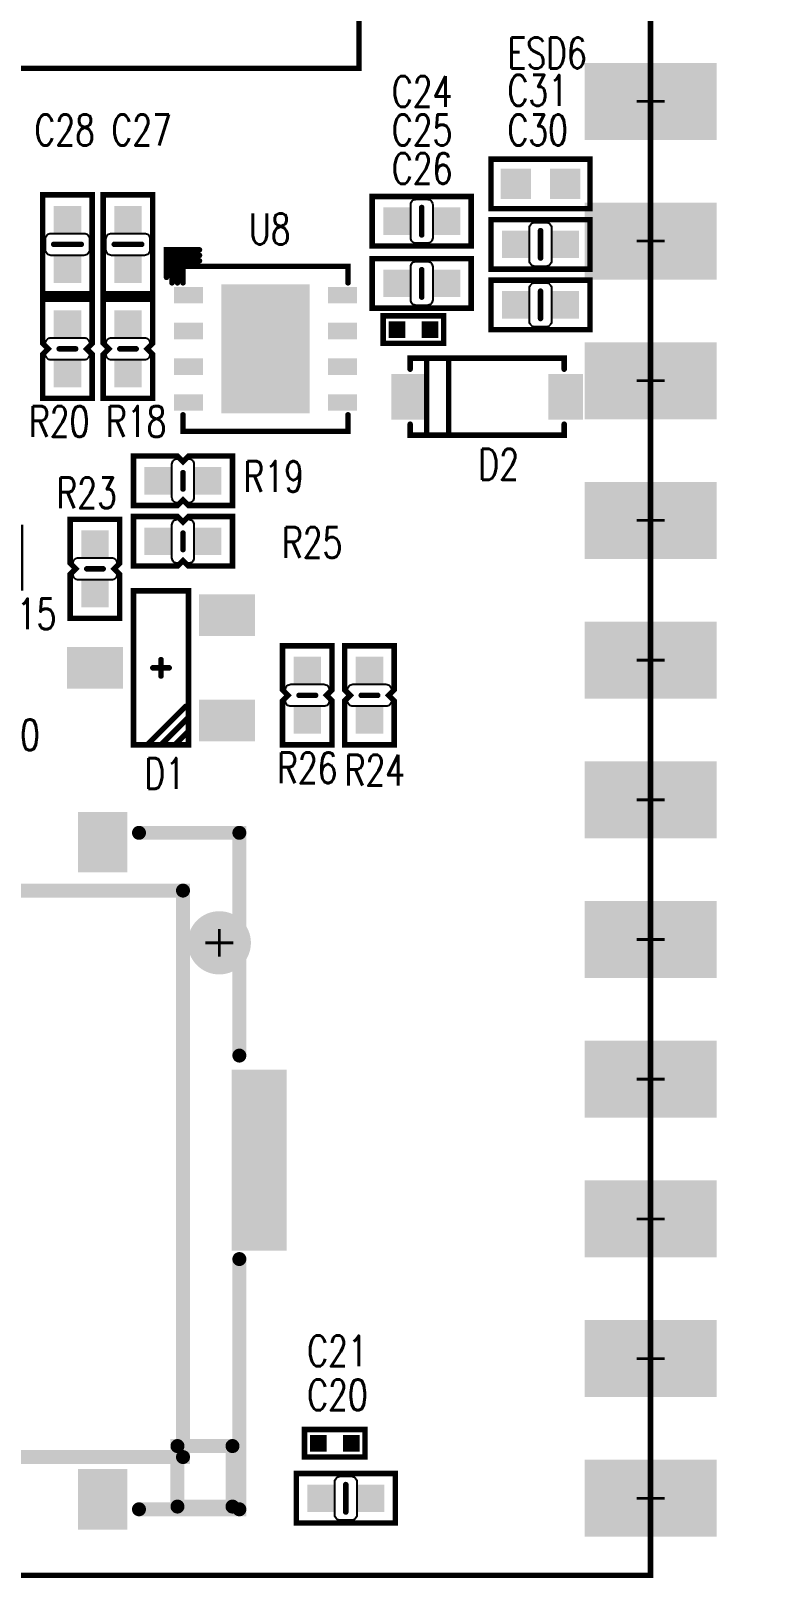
# Model space of a CAD drawing. Extents: x -1.9 to 26.9, y -0.1 to 56.1.
# Drawn here: x 13.74 to 26.9, y -0.05 to 28.08 of the extents above; entities that cross this region are included whole.
import ezdxf
from ezdxf.enums import TextEntityAlignment as Align

# ---------------------------------------------------------------- set-up
doc = ezdxf.new("R2010")
doc.units = 0
doc.linetypes.add('KEEPOUT_00001000$0', pattern=[2, 1, 1])
for name, color, linetype in [('BOARD_OUTLINE_00', 254, 'CONTINUOUS'), ('DRIL_NPLTE_THRU_01', 176, 'CONTINUOUS'), ('DRIL_NPLTE_THRU_02', 136, 'CONTINUOUS'), ('DRIL_NPLTE_THRU_03', 56, 'CONTINUOUS'), ('DRIL_NPLTE_THRU_04', 16, 'CONTINUOUS'), ('DRIL_PLTE_THRU_01', 176, 'CONTINUOUS'), ('DRIL_PLTE_THRU_02', 136, 'CONTINUOUS'), ('DRIL_PLTE_THRU_03', 56, 'CONTINUOUS'), ('DRIL_PLTE_THRU_04', 16, 'CONTINUOUS'), ('DRIL_SYMBOL', 254, 'CONTINUOUS'), ('KEEPOUT_01', 130, 'CONTINUOUS'), ('PADS_BOT', 1, 'CONTINUOUS'), ('PADS_INNER', 5, 'CONTINUOUS'), ('PADS_TOP', 5, 'CONTINUOUS'), ('PART_NAME_01', 254, 'CONTINUOUS'), ('PART_TOP_2DLINE_00', 254, 'CONTINUOUS'), ('PART_TOP_2DLINE_01', 254, 'CONTINUOUS'), ('PART_TOP_2DLINE_26', 254, 'CONTINUOUS'), ('PART_TOP_COPPER_26', 254, 'CONTINUOUS')]:
    doc.layers.add(name, color=color, linetype=linetype)
doc.styles.add('W0$0381', font='simplex', dxfattribs={"width": 0.75})
doc.styles.add('W0$1', font='simplex', dxfattribs={"width": 0.75})

# ---------------------------------------------------------------- blocks, each defined once
blk = doc.blocks.new('SMOOTH_0$1')
at = {"const_width": 0.05}
blk.add_lwpolyline([(-0.025, 0, 1), (0.025, 0, 1)], format="xyb", close=True, dxfattribs=at)
blk = doc.blocks.new('BOARD_1')
at = {"layer": 'BOARD_OUTLINE_00', "const_width": 0.1}
blk.add_lwpolyline([(0.35, 25.7), (25.35, 25.7), (25.35, -30.3), (0.35, -30.3)], close=True, dxfattribs=at)
at = {"layer": 'BOARD_OUTLINE_00'}
blk.add_blockref('SMOOTH_0$1', (25.35, -30.3), dxfattribs=at)
blk = doc.blocks.new('PART_BODY_TOP_3')
at = {"layer": 'PART_TOP_2DLINE_01', "const_width": 0.1}
blk.add_lwpolyline([(-0.55, 0.25), (0.55, 0.25), (0.55, -0.25), (-0.55, -0.25)], close=True, dxfattribs=at)
at = {"layer": 'PART_TOP_2DLINE_01'}
for p in [(-0.55, 0.25), (0.55, 0.25), (-0.55, -0.25), (0.55, -0.25)]:
    blk.add_blockref('SMOOTH_0$1', p, dxfattribs=at)
blk = doc.blocks.new('DRIL_HOLE_0')
blk.add_lwpolyline([(0, 0, 1), (0, 0, 1)], format="xyb", close=True)
blk = doc.blocks.new('PAD_0')
blk.add_lwpolyline([(0, 0, 1), (0, 0, 1)], format="xyb", close=True)
blk = doc.blocks.new('PAD_2')
at = {"const_width": 0.3}
blk.add_lwpolyline([(-0.15, 0), (0.15, 0)], dxfattribs=at)
blk = doc.blocks.new('STK_TOP_4')
at = {"layer": 'DRIL_PLTE_THRU_01'}
blk.add_blockref('DRIL_HOLE_0', (0, 0), dxfattribs=at)
at = {"layer": 'DRIL_PLTE_THRU_02'}
blk.add_blockref('DRIL_HOLE_0', (0, 0), dxfattribs=at)
at = {"layer": 'DRIL_PLTE_THRU_03'}
blk.add_blockref('DRIL_HOLE_0', (0, 0), dxfattribs=at)
at = {"layer": 'DRIL_PLTE_THRU_04'}
blk.add_blockref('DRIL_HOLE_0', (0, 0), dxfattribs=at)
at = {"layer": 'PADS_BOT'}
blk.add_blockref('PAD_0', (0, 0), dxfattribs=at)
at = {"layer": 'PADS_INNER'}
blk.add_blockref('PAD_0', (0, 0), dxfattribs=at)
at = {"layer": 'PADS_TOP'}
blk.add_blockref('PAD_2', (0, 0), dxfattribs=at)
blk = doc.blocks.new('SYM_TOP_3')
for name, p in [('PART_BODY_TOP_3', (0, 0)), ('STK_TOP_4', (-0.3, 0)), ('STK_TOP_4', (0.3, 0))]:
    blk.add_blockref(name, p)
blk = doc.blocks.new('PART_TOP_6')
blk.add_blockref('SYM_TOP_3', (0, 0))
at = {"layer": 'PART_NAME_01', "style": 'W0$1', "width": 0.75}
blk.add_text('C15', height=0.56, rotation=90, dxfattribs=at).set_placement((1.3, -0.2))
blk = doc.blocks.new('PART_BODY_TOP_2')
at = {"layer": 'KEEPOUT_01', "linetype": 'KEEPOUT_00001000$0'}
blk.add_lwpolyline([(-0.2, 0.3, -0.414214), (-0.1, 0.4), (0.1, 0.4, -0.414214), (0.2, 0.3), (0.2, -0.3, -0.414214), (0.1, -0.4), (-0.1, -0.4, -0.414214), (-0.2, -0.3)], format="xyb", close=True, dxfattribs=at)
at = {"layer": 'PART_TOP_2DLINE_00', "const_width": 0.1}
blk.add_lwpolyline([(0.9, 0.45), (-0.9, 0.45), (-0.9, -0.45), (0.9, -0.45)], close=True, dxfattribs=at)
blk.add_lwpolyline([(0, -0.25), (0, 0.25)], dxfattribs=at)
at = {"layer": 'PART_TOP_2DLINE_00'}
for p in [(-0.9, 0.45), (0, 0.25), (0.9, 0.45), (0, -0.25), (-0.9, -0.45), (0.9, -0.45)]:
    blk.add_blockref('SMOOTH_0$1', p, dxfattribs=at)
blk = doc.blocks.new('PAD_1')
at = {"const_width": 0.5}
blk.add_lwpolyline([(-0.25, 0), (0.25, 0)], dxfattribs=at)
blk = doc.blocks.new('STK_TOP_5')
at = {"layer": 'DRIL_PLTE_THRU_01'}
blk.add_blockref('DRIL_HOLE_0', (0, 0), dxfattribs=at)
at = {"layer": 'DRIL_PLTE_THRU_02'}
blk.add_blockref('DRIL_HOLE_0', (0, 0), dxfattribs=at)
at = {"layer": 'DRIL_PLTE_THRU_03'}
blk.add_blockref('DRIL_HOLE_0', (0, 0), dxfattribs=at)
at = {"layer": 'DRIL_PLTE_THRU_04'}
blk.add_blockref('DRIL_HOLE_0', (0, 0), dxfattribs=at)
at = {"layer": 'PADS_BOT'}
blk.add_blockref('PAD_0', (0, 0), dxfattribs=at)
at = {"layer": 'PADS_INNER'}
blk.add_blockref('PAD_0', (0, 0), dxfattribs=at)
at = {"layer": 'PADS_TOP'}
blk.add_blockref('PAD_1', (0, 0), dxfattribs=at)
blk = doc.blocks.new('SYM_TOP_2')
for name, p in [('PART_BODY_TOP_2', (0, 0)), ('STK_TOP_5', (-0.45, 0)), ('STK_TOP_5', (0.45, 0))]:
    blk.add_blockref(name, p)
blk = doc.blocks.new('PART_TOP_12')
blk.add_blockref('SYM_TOP_2', (0, 0))
at = {"layer": 'PART_NAME_01', "style": 'W0$1', "width": 0.75}
blk.add_text('C20', height=0.56, dxfattribs=at).set_placement((-0.7, 1.6))
blk = doc.blocks.new('PART_TOP_13')
blk.add_blockref('SYM_TOP_3', (0, 0))
at = {"layer": 'PART_NAME_01', "style": 'W0$1', "width": 0.75}
blk.add_text('C21', height=0.56, dxfattribs=at).set_placement((-0.5, 1.4))
blk = doc.blocks.new('PART_TOP_16')
blk.add_blockref('SYM_TOP_2', (0, 0))
at = {"layer": 'PART_NAME_01', "style": 'W0$1', "width": 0.75}
blk.add_text('C24', height=0.56, dxfattribs=at).set_placement((-0.54, 2.08))
blk = doc.blocks.new('PART_TOP_17')
blk.add_blockref('SYM_TOP_2', (0, 0))
at = {"layer": 'PART_NAME_01', "style": 'W0$1', "width": 0.75}
blk.add_text('C25', height=0.56, dxfattribs=at).set_placement((-0.54, 2.51))
blk = doc.blocks.new('PART_TOP_18')
blk.add_blockref('SYM_TOP_3', (0, 0))
at = {"layer": 'PART_NAME_01', "style": 'W0$1', "width": 0.75}
blk.add_text('C26', height=0.56, dxfattribs=at).set_placement((-0.39, 2.65))
blk = doc.blocks.new('PART_TOP_19')
blk.add_blockref('SYM_TOP_2', (0, 0))
at = {"layer": 'PART_NAME_01', "style": 'W0$1', "width": 0.75}
blk.add_text('C27', height=0.56, rotation=270, dxfattribs=at).set_placement((1.8, 0.3))
blk = doc.blocks.new('PART_TOP_20')
blk.add_blockref('SYM_TOP_2', (0, 0))
at = {"layer": 'PART_NAME_01', "style": 'W0$1', "width": 0.75}
blk.add_text('C28', height=0.56, rotation=270, dxfattribs=at).set_placement((1.8, 0.6))
blk = doc.blocks.new('PART_TOP_23')
blk.add_blockref('SYM_TOP_2', (0, 0))
at = {"layer": 'PART_NAME_01', "style": 'W0$1', "width": 0.75}
blk.add_text('C30', height=0.56, rotation=180, dxfattribs=at).set_placement((0.6, -2.9))
blk = doc.blocks.new('PART_BODY_TOP_5')
at = {"layer": 'PART_TOP_2DLINE_00', "const_width": 0.1}
blk.add_lwpolyline([(-1.4, -0.5), (1.4, -0.5), (1.4, 0.5), (-1.4, 0.5)], close=True, dxfattribs=at)
for points in [[(-1.4, 0.25), (-0.7, -0.45)], [(-1.4, 0), (-0.925, -0.475)], [(-0.15, 0), (0.15, 0)], [(0, 0.15), (0, -0.15)], [(-1.4, -0.25), (-1.175, -0.475)]]:
    blk.add_lwpolyline(points, dxfattribs=at)
at = {"layer": 'PART_TOP_2DLINE_00'}
for p in [(-1.4, 0.5), (-1.4, 0.25), (1.4, 0.5), (-1.4, 0), (-0.15, 0), (0, 0.15), (0.15, 0), (-1.4, -0.25), (0, -0.15), (-1.4, -0.5), (-1.175, -0.475), (-0.925, -0.475), (-0.7, -0.45), (1.4, -0.5)]:
    blk.add_blockref('SMOOTH_0$1', p, dxfattribs=at)
blk = doc.blocks.new('PAD_4')
at = {"const_width": 0.762}
blk.add_lwpolyline([(-0.508, 0), (0.508, 0)], dxfattribs=at)
blk = doc.blocks.new('STK_TOP_37')
at = {"layer": 'DRIL_PLTE_THRU_01'}
blk.add_blockref('DRIL_HOLE_0', (0, 0), dxfattribs=at)
at = {"layer": 'DRIL_PLTE_THRU_02'}
blk.add_blockref('DRIL_HOLE_0', (0, 0), dxfattribs=at)
at = {"layer": 'DRIL_PLTE_THRU_03'}
blk.add_blockref('DRIL_HOLE_0', (0, 0), dxfattribs=at)
at = {"layer": 'DRIL_PLTE_THRU_04'}
blk.add_blockref('DRIL_HOLE_0', (0, 0), dxfattribs=at)
at = {"layer": 'PADS_BOT'}
blk.add_blockref('PAD_0', (0, 0), dxfattribs=at)
at = {"layer": 'PADS_INNER'}
blk.add_blockref('PAD_0', (0, 0), dxfattribs=at)
at = {"layer": 'PADS_TOP', "rotation": 90}
blk.add_blockref('PAD_4', (0, 0), dxfattribs=at)
blk = doc.blocks.new('SYM_TOP_5')
for name, p in [('STK_TOP_37', (0, 1.2)), ('PART_BODY_TOP_5', (0, 0)), ('STK_TOP_37', (-0.9575, -1.2)), ('STK_TOP_37', (0.9575, -1.2))]:
    blk.add_blockref(name, p)
blk = doc.blocks.new('PART_TOP_29')
blk.add_blockref('SYM_TOP_5', (0, 0))
at = {"layer": 'PART_NAME_01', "style": 'W0$1', "width": 0.75}
blk.add_text('D1', height=0.56, rotation=270, dxfattribs=at).set_placement((-2.2, 0.3))
blk = doc.blocks.new('PART_BODY_TOP_6')
at = {"layer": 'PART_TOP_2DLINE_01', "const_width": 0.1}
for points in [[(-1.4, 0.5), (-1.4, 0.7), (1.4, 0.7), (1.4, 0.5)], [(-1.4, -0.5), (-1.4, -0.7), (1.4, -0.7), (1.4, -0.5)]]:
    blk.add_lwpolyline(points, dxfattribs=at)
blk.add_lwpolyline([(-1.1, 0.7), (-0.7, 0.7), (-0.7, -0.7), (-1.1, -0.7)], close=True, dxfattribs=at)
at = {"layer": 'PART_TOP_2DLINE_01'}
for p in [(-1.4, 0.7), (-1.1, 0.7), (-0.7, 0.7), (1.4, 0.7), (-1.4, 0.5), (1.4, 0.5), (-1.4, -0.5), (1.4, -0.5), (-1.4, -0.7), (-1.1, -0.7), (-0.7, -0.7), (1.4, -0.7)]:
    blk.add_blockref('SMOOTH_0$1', p, dxfattribs=at)
blk = doc.blocks.new('PAD_5')
at = {"const_width": 0.63}
blk.add_lwpolyline([(-0.415, 0), (0.415, 0)], dxfattribs=at)
blk = doc.blocks.new('STK_TOP_23')
at = {"layer": 'DRIL_PLTE_THRU_01'}
blk.add_blockref('DRIL_HOLE_0', (0, 0), dxfattribs=at)
at = {"layer": 'DRIL_PLTE_THRU_02'}
blk.add_blockref('DRIL_HOLE_0', (0, 0), dxfattribs=at)
at = {"layer": 'DRIL_PLTE_THRU_03'}
blk.add_blockref('DRIL_HOLE_0', (0, 0), dxfattribs=at)
at = {"layer": 'DRIL_PLTE_THRU_04'}
blk.add_blockref('DRIL_HOLE_0', (0, 0), dxfattribs=at)
at = {"layer": 'PADS_BOT'}
blk.add_blockref('PAD_0', (0, 0), dxfattribs=at)
at = {"layer": 'PADS_INNER'}
blk.add_blockref('PAD_0', (0, 0), dxfattribs=at)
at = {"layer": 'PADS_TOP', "rotation": 90}
blk.add_blockref('PAD_5', (0, 0), dxfattribs=at)
blk = doc.blocks.new('SYM_TOP_6')
for name, p in [('STK_TOP_23', (-1.425, 0)), ('PART_BODY_TOP_6', (0, 0)), ('STK_TOP_23', (1.425, 0))]:
    blk.add_blockref(name, p)
blk = doc.blocks.new('PART_TOP_30')
blk.add_blockref('SYM_TOP_6', (0, 0))
at = {"layer": 'PART_NAME_01', "style": 'W0$1', "width": 0.75}
blk.add_text('D2', height=0.56, dxfattribs=at).set_placement((-0.16, -1.51))
blk = doc.blocks.new('DRIL_SYMBOL_1')
at = {"layer": 'DRIL_SYMBOL', "const_width": 0.0508}
for points in [[(-0.254, 0), (0.254, 0)], [(0, -0.254), (0, 0.254)]]:
    blk.add_lwpolyline(points, dxfattribs=at)
blk = doc.blocks.new('DRIL_HOLE_1')
at = {"const_width": 0.5}
blk.add_lwpolyline([(-0.25, 0, 1), (0.25, 0, 1)], format="xyb", close=True, dxfattribs=at)
blk.add_blockref('DRIL_SYMBOL_1', (0, 0))
blk = doc.blocks.new('PAD_6')
at = {"const_width": 1.4}
blk.add_lwpolyline([(-0.7, 0), (0.7, 0)], dxfattribs=at)
blk = doc.blocks.new('PAD_7')
at = {"const_width": 1.4}
blk.add_lwpolyline([(-1.2, 0), (1.2, 0)], dxfattribs=at)
blk = doc.blocks.new('STK_TOP_11')
at = {"layer": 'DRIL_PLTE_THRU_01'}
blk.add_blockref('DRIL_HOLE_1', (0, 0), dxfattribs=at)
at = {"layer": 'DRIL_PLTE_THRU_02'}
blk.add_blockref('DRIL_HOLE_1', (0, 0), dxfattribs=at)
at = {"layer": 'DRIL_PLTE_THRU_03'}
blk.add_blockref('DRIL_HOLE_1', (0, 0), dxfattribs=at)
at = {"layer": 'DRIL_PLTE_THRU_04'}
blk.add_blockref('DRIL_HOLE_1', (0, 0), dxfattribs=at)
at = {"layer": 'PADS_BOT', "rotation": 90}
blk.add_blockref('PAD_7', (0, 0), dxfattribs=at)
at = {"layer": 'PADS_INNER'}
blk.add_blockref('PAD_6', (0, 0), dxfattribs=at)
at = {"layer": 'PADS_TOP'}
blk.add_blockref('PAD_6', (0, 0), dxfattribs=at)
blk = doc.blocks.new('SYM_TOP_7')
for p in [(10.16, 0), (12.7, 0), (15.24, 0), (17.78, 0), (20.32, 0), (22.86, 0), (25.4, 0), (27.94, 0), (30.48, 0), (33.02, 0), (35.56, 0), (38.1, 0)]:
    blk.add_blockref('STK_TOP_11', p)
blk = doc.blocks.new('PART_TOP_32')
blk.add_blockref('SYM_TOP_7', (0, 0))
blk = doc.blocks.new('PART_BODY_TOP_9')
at = {"layer": 'KEEPOUT_01', "linetype": 'KEEPOUT_00001000$0'}
blk.add_lwpolyline([(-0.2, 0.3, -0.414214), (-0.1, 0.4), (0.1, 0.4, -0.414214), (0.2, 0.3), (0.2, -0.3, -0.414214), (0.1, -0.4), (-0.1, -0.4, -0.414214), (-0.2, -0.3)], format="xyb", close=True, dxfattribs=at)
at = {"layer": 'PART_TOP_2DLINE_00', "const_width": 0.1}
blk.add_lwpolyline([(-0.9, 0.45), (-0.9, -0.45), (-0.1, -0.45), (0, -0.35), (0.1, -0.45), (0.9, -0.45), (0.9, 0.45), (0.1, 0.45), (0, 0.35), (-0.1, 0.45)], close=True, dxfattribs=at)
blk.add_lwpolyline([(0, -0.15), (0, 0.15)], dxfattribs=at)
at = {"layer": 'PART_TOP_2DLINE_00'}
for p in [(-0.9, 0.45), (-0.1, 0.45), (0, 0.35), (0.1, 0.45), (0.9, 0.45), (0, 0.15), (0, -0.15), (-0.9, -0.45), (-0.1, -0.45), (0, -0.35), (0.1, -0.45), (0.9, -0.45)]:
    blk.add_blockref('SMOOTH_0$1', p, dxfattribs=at)
blk = doc.blocks.new('SYM_TOP_9')
for name, p in [('PART_BODY_TOP_9', (0, 0)), ('STK_TOP_5', (-0.45, 0)), ('STK_TOP_5', (0.45, 0))]:
    blk.add_blockref(name, p)
blk = doc.blocks.new('PART_TOP_43')
blk.add_blockref('SYM_TOP_9', (0, 0))
at = {"layer": 'PART_NAME_01', "style": 'W0$1', "width": 0.75}
blk.add_text('R18', height=0.56, rotation=270, dxfattribs=at).set_placement((-1.6, 0.4))
blk = doc.blocks.new('PART_TOP_44')
blk.add_blockref('SYM_TOP_9', (0, 0))
at = {"layer": 'PART_NAME_01', "style": 'W0$1', "width": 0.75}
blk.add_text('R19', height=0.56, rotation=180, dxfattribs=at).set_placement((-1.1, 0.2))
blk = doc.blocks.new('PART_TOP_46')
blk.add_blockref('SYM_TOP_9', (0, 0))
at = {"layer": 'PART_NAME_01', "style": 'W0$1', "width": 0.75}
blk.add_text('R20', height=0.56, rotation=270, dxfattribs=at).set_placement((-1.6, 0.7))
blk = doc.blocks.new('PART_TOP_49')
blk.add_blockref('SYM_TOP_9', (0, 0))
at = {"layer": 'PART_NAME_01', "style": 'W0$1', "width": 0.75}
blk.add_text('R23', height=0.56, rotation=270, dxfattribs=at).set_placement((1.1, 0.7))
blk = doc.blocks.new('PART_TOP_50')
blk.add_blockref('SYM_TOP_9', (0, 0))
at = {"layer": 'PART_NAME_01', "style": 'W0$1', "width": 0.75}
blk.add_text('R24', height=0.56, rotation=90, dxfattribs=at).set_placement((1.64, -0.45))
blk = doc.blocks.new('PART_TOP_51')
blk.add_blockref('SYM_TOP_9', (0, 0))
at = {"layer": 'PART_NAME_01', "style": 'W0$1', "width": 0.75}
blk.add_text('R25', height=0.56, dxfattribs=at).set_placement((1.8, -0.3))
blk = doc.blocks.new('PART_TOP_52')
blk.add_blockref('SYM_TOP_9', (0, 0))
at = {"layer": 'PART_NAME_01', "style": 'W0$1', "width": 0.75}
blk.add_text('R26', height=0.56, rotation=90, dxfattribs=at).set_placement((1.6, -0.55))
blk = doc.blocks.new('PART_BODY_TOP_13')
at = {"layer": 'PART_TOP_2DLINE_00', "const_width": 0.1}
for points in [[(-1.2, 1.5), (-1.5, 1.5), (-1.5, -1.5), (-1.2, -1.5)], [(1.2, -1.5), (1.5, -1.5), (1.5, 1.5), (1.2, 1.5)], [(-1.8, -1.2), (-1.8, -1.8), (-1.3, -1.8)], [(-1.7, -1.2), (-1.7, -1.7), (-1.2, -1.7)], [(-1.2, -1.6), (-1.6, -1.6), (-1.6, -1.2)]]:
    blk.add_lwpolyline(points, dxfattribs=at)
at = {"layer": 'PART_TOP_2DLINE_00'}
for p in [(-1.5, 1.5), (-1.2, 1.5), (1.2, 1.5), (1.5, 1.5), (-1.8, -1.2), (-1.7, -1.2), (-1.6, -1.2), (-1.7, -1.7), (-1.6, -1.6), (-1.5, -1.5), (-1.2, -1.5), (-1.2, -1.6), (-1.2, -1.7), (1.2, -1.5), (1.5, -1.5), (-1.8, -1.8), (-1.3, -1.8)]:
    blk.add_blockref('SMOOTH_0$1', p, dxfattribs=at)
blk = doc.blocks.new('PAD_12')
at = {"const_width": 0.3}
blk.add_lwpolyline([(-0.2625, 0), (0.2625, 0)], dxfattribs=at)
blk = doc.blocks.new('STK_TOP_44')
at = {"layer": 'DRIL_NPLTE_THRU_01'}
blk.add_blockref('DRIL_HOLE_0', (0, 0), dxfattribs=at)
at = {"layer": 'DRIL_NPLTE_THRU_02'}
blk.add_blockref('DRIL_HOLE_0', (0, 0), dxfattribs=at)
at = {"layer": 'DRIL_NPLTE_THRU_03'}
blk.add_blockref('DRIL_HOLE_0', (0, 0), dxfattribs=at)
at = {"layer": 'DRIL_NPLTE_THRU_04'}
blk.add_blockref('DRIL_HOLE_0', (0, 0), dxfattribs=at)
at = {"layer": 'PADS_BOT'}
blk.add_blockref('PAD_0', (0, 0), dxfattribs=at)
at = {"layer": 'PADS_INNER'}
blk.add_blockref('PAD_0', (0, 0), dxfattribs=at)
at = {"layer": 'PADS_TOP', "rotation": 90}
blk.add_blockref('PAD_12', (0, 0), dxfattribs=at)
blk = doc.blocks.new('PAD_13')
at = {"const_width": 1.6}
blk.add_lwpolyline([(-1.175, 0), (1.175, 0)], dxfattribs=at)
blk = doc.blocks.new('STK_TOP_45')
at = {"layer": 'DRIL_NPLTE_THRU_01'}
blk.add_blockref('DRIL_HOLE_0', (0, 0), dxfattribs=at)
at = {"layer": 'DRIL_NPLTE_THRU_02'}
blk.add_blockref('DRIL_HOLE_0', (0, 0), dxfattribs=at)
at = {"layer": 'DRIL_NPLTE_THRU_03'}
blk.add_blockref('DRIL_HOLE_0', (0, 0), dxfattribs=at)
at = {"layer": 'DRIL_NPLTE_THRU_04'}
blk.add_blockref('DRIL_HOLE_0', (0, 0), dxfattribs=at)
at = {"layer": 'PADS_BOT'}
blk.add_blockref('PAD_0', (0, 0), dxfattribs=at)
at = {"layer": 'PADS_INNER'}
blk.add_blockref('PAD_0', (0, 0), dxfattribs=at)
at = {"layer": 'PADS_TOP'}
blk.add_blockref('PAD_13', (0, 0), dxfattribs=at)
blk = doc.blocks.new('SYM_TOP_13')
for name, p in [('STK_TOP_44', (-0.975, 1.4)), ('STK_TOP_44', (-0.325, 1.4)), ('STK_TOP_44', (0.325, 1.4)), ('STK_TOP_44', (0.975, 1.4)), ('PART_BODY_TOP_13', (0, 0)), ('STK_TOP_45', (0, 0)), ('STK_TOP_44', (-0.975, -1.4)), ('STK_TOP_44', (-0.325, -1.4)), ('STK_TOP_44', (0.325, -1.4)), ('STK_TOP_44', (0.975, -1.4))]:
    blk.add_blockref(name, p)
blk = doc.blocks.new('PART_TOP_65')
blk.add_blockref('SYM_TOP_13', (0, 0))
at = {"layer": 'PART_NAME_01', "style": 'W0$1', "width": 0.75}
blk.add_text('U8', height=0.56, rotation=90, dxfattribs=at).set_placement((-1.9, -0.3))
blk = doc.blocks.new('SMOOTH_0$2')
at = {"const_width": 0.1}
blk.add_lwpolyline([(-0.05, 0, 1), (0.05, 0, 1)], format="xyb", close=True, dxfattribs=at)
blk = doc.blocks.new('PART_BODY_TOP_14')
at = {"layer": 'PART_TOP_2DLINE_01', "const_width": 0.2}
for points in [[(-7.48, 7.14), (-5.67, 8.95), (-5.67, 8.97)], [(-7.455, 6.575), (-5.075, 8.955)], [(-7.42, 7.74), (-6.25, 8.91)], [(-7.415, 8.345), (-6.855, 8.905)]]:
    blk.add_lwpolyline(points, dxfattribs=at)
at = {"layer": 'PART_TOP_2DLINE_01', "const_width": 0.1}
blk.add_lwpolyline([(-7.49, 9), (7.5, 9), (7.5, -9), (-7.49, -9)], close=True, dxfattribs=at)
at = {"layer": 'PART_TOP_2DLINE_01'}
for name, p in [('SMOOTH_0$1', (-7.49, 9)), ('SMOOTH_0$2', (-6.855, 8.905)), ('SMOOTH_0$2', (-6.25, 8.91)), ('SMOOTH_0$2', (-5.67, 8.97)), ('SMOOTH_0$2', (-5.67, 8.95)), ('SMOOTH_0$2', (-5.075, 8.955)), ('SMOOTH_0$1', (7.5, 9)), ('SMOOTH_0$2', (-7.415, 8.345)), ('SMOOTH_0$2', (-7.42, 7.74)), ('SMOOTH_0$2', (-7.48, 7.14)), ('SMOOTH_0$2', (-7.455, 6.575)), ('SMOOTH_0$1', (-7.49, -9)), ('SMOOTH_0$1', (7.5, -9))]:
    blk.add_blockref(name, p, dxfattribs=at)
blk = doc.blocks.new('PAD_14')
blk.add_lwpolyline([(0, 0), (0, 0)])
blk = doc.blocks.new('PAD_15')
at = {"const_width": 0.6}
blk.add_lwpolyline([(-0.3, 0), (0.3, 0)], dxfattribs=at)
blk = doc.blocks.new('STK_TOP_26')
at = {"layer": 'DRIL_PLTE_THRU_01'}
blk.add_blockref('DRIL_HOLE_0', (0, 0), dxfattribs=at)
at = {"layer": 'DRIL_PLTE_THRU_02'}
blk.add_blockref('DRIL_HOLE_0', (0, 0), dxfattribs=at)
at = {"layer": 'DRIL_PLTE_THRU_03'}
blk.add_blockref('DRIL_HOLE_0', (0, 0), dxfattribs=at)
at = {"layer": 'DRIL_PLTE_THRU_04'}
blk.add_blockref('DRIL_HOLE_0', (0, 0), dxfattribs=at)
at = {"layer": 'PADS_BOT'}
blk.add_blockref('PAD_14', (0, 0), dxfattribs=at)
at = {"layer": 'PADS_INNER'}
blk.add_blockref('PAD_14', (0, 0), dxfattribs=at)
at = {"layer": 'PADS_TOP'}
blk.add_blockref('PAD_15', (0, 0), dxfattribs=at)
blk = doc.blocks.new('SYM_TOP_14')
for name, p in [('PART_BODY_TOP_14', (0, 0)), ('STK_TOP_26', (-4.2, 6.6)), ('STK_TOP_26', (-3, 6.6)), ('STK_TOP_26', (-1.8, 6.6)), ('STK_TOP_26', (-0.6, 6.6)), ('STK_TOP_26', (0.6, 6.6)), ('STK_TOP_26', (1.8, 6.6)), ('STK_TOP_26', (3, 6.6)), ('STK_TOP_26', (4.2, 6.6)), ('STK_TOP_26', (-4.8, 5.4)), ('STK_TOP_26', (-3.6, 5.4)), ('STK_TOP_26', (-2.4, 5.4)), ('STK_TOP_26', (-1.2, 5.4)), ('STK_TOP_26', (0, 5.4)), ('STK_TOP_26', (1.2, 5.4)), ('STK_TOP_26', (2.4, 5.4)), ('STK_TOP_26', (3.6, 5.4)), ('STK_TOP_26', (4.8, 5.4)), ('STK_TOP_26', (-6, 4.8)), ('STK_TOP_26', (6, 4.8)), ('STK_TOP_26', (-4.8, 4.2)), ('STK_TOP_26', (-1.8, 4.2)), ('STK_TOP_26', (-0.6, 4.2)), ('STK_TOP_26', (0.6, 4.2)), ('STK_TOP_26', (1.8, 4.2)), ('STK_TOP_26', (4.8, 4.2)), ('STK_TOP_26', (-6, 3.6)), ('STK_TOP_26', (6, 3.6)), ('STK_TOP_26', (-4.8, 3)), ('STK_TOP_26', (-1.2, 3)), ('STK_TOP_26', (1.2, 3)), ('STK_TOP_26', (4.8, 3)), ('STK_TOP_26', (-6, 2.4)), ('STK_TOP_26', (-3.6, 2.4)), ('STK_TOP_26', (3.6, 2.4)), ('STK_TOP_26', (6, 2.4)), ('STK_TOP_26', (-4.8, 1.8)), ('STK_TOP_26', (-2.4, 1.8)), ('STK_TOP_26', (2.4, 1.8)), ('STK_TOP_26', (4.8, 1.8)), ('STK_TOP_26', (-6, 1.2)), ('STK_TOP_26', (-3.6, 1.2)), ('STK_TOP_26', (3.6, 1.2)), ('STK_TOP_26', (6, 1.2)), ('STK_TOP_26', (-4.8, 0.6)), ('STK_TOP_26', (4.8, 0.6)), ('STK_TOP_26', (-6, 0)), ('STK_TOP_26', (-3.6, 0)), ('STK_TOP_26', (3.6, 0)), ('STK_TOP_26', (6, 0)), ('STK_TOP_26', (-4.8, -0.6)), ('STK_TOP_26', (4.8, -0.6)), ('STK_TOP_26', (-6, -1.2)), ('STK_TOP_26', (-3.6, -1.2)), ('STK_TOP_26', (3.6, -1.2)), ('STK_TOP_26', (6, -1.2)), ('STK_TOP_26', (-4.8, -1.8)), ('STK_TOP_26', (-2.4, -1.8)), ('STK_TOP_26', (2.4, -1.8)), ('STK_TOP_26', (4.8, -1.8)), ('STK_TOP_26', (-6, -2.4)), ('STK_TOP_26', (-3.6, -2.4)), ('STK_TOP_26', (3.6, -2.4)), ('STK_TOP_26', (6, -2.4)), ('STK_TOP_26', (-4.8, -3)), ('STK_TOP_26', (-1.2, -3)), ('STK_TOP_26', (1.2, -3)), ('STK_TOP_26', (4.8, -3)), ('STK_TOP_26', (-6, -3.6)), ('STK_TOP_26', (6, -3.6)), ('STK_TOP_26', (-4.8, -4.2)), ('STK_TOP_26', (-1.8, -4.2)), ('STK_TOP_26', (-0.6, -4.2)), ('STK_TOP_26', (0.6, -4.2)), ('STK_TOP_26', (1.8, -4.2)), ('STK_TOP_26', (4.8, -4.2)), ('STK_TOP_26', (-6, -4.8)), ('STK_TOP_26', (6, -4.8)), ('STK_TOP_26', (-4.8, -5.4)), ('STK_TOP_26', (-3.6, -5.4)), ('STK_TOP_26', (-2.4, -5.4)), ('STK_TOP_26', (-1.2, -5.4)), ('STK_TOP_26', (0, -5.4)), ('STK_TOP_26', (1.2, -5.4)), ('STK_TOP_26', (2.4, -5.4)), ('STK_TOP_26', (3.6, -5.4)), ('STK_TOP_26', (4.8, -5.4)), ('STK_TOP_26', (-4.2, -6.6)), ('STK_TOP_26', (-3, -6.6)), ('STK_TOP_26', (-1.8, -6.6)), ('STK_TOP_26', (-0.6, -6.6)), ('STK_TOP_26', (0.6, -6.6)), ('STK_TOP_26', (1.8, -6.6)), ('STK_TOP_26', (3, -6.6)), ('STK_TOP_26', (4.2, -6.6))]:
    blk.add_blockref(name, p)
blk = doc.blocks.new('PART_TOP_66')
blk.add_blockref('SYM_TOP_14', (0, 0))
at = {"layer": 'PART_NAME_01', "style": 'W0$0381', "width": 0.75}
blk.add_text('U2', height=0.2667, dxfattribs=at).set_placement((0.2, 9.5))
blk = doc.blocks.new('SMOOTH_0$254')
at = {"const_width": 0.127}
blk.add_lwpolyline([(-0.0635, 0, 1), (0.0635, 0, 1)], format="xyb", close=True, dxfattribs=at)
blk = doc.blocks.new('PART_BODY_TOP_16')
at = {"layer": 'PART_TOP_2DLINE_26', "const_width": 0.254}
for points in [[(-3.2, 6.15), (-5.025, 6.15), (-5.025, 1.9)], [(3.2, 6.15), (5.025, 6.15), (5.025, 2.1)], [(-5.025, -1.8), (-5.025, -6.15), (-3.2, -6.15)], [(5.025, -1.6), (5.025, -6.15), (3.2, -6.15)]]:
    blk.add_lwpolyline(points, dxfattribs=at)
at = {"layer": 'PART_TOP_COPPER_26', "const_width": 0.254}
for points in [[(-3.7, 5.1), (4, 5.1), (4, -5.2), (-3.7, -5.2)], [(3.9, -5), (4.9, -5), (4.9, -6.1), (3.9, -6.1)]]:
    blk.add_lwpolyline(points, close=True, dxfattribs=at)
at = {"layer": 'PART_TOP_2DLINE_26'}
for p in [(-5.025, 6.15), (-3.2, 6.15), (3.2, 6.15), (5.025, 6.15), (-5.025, 1.9), (5.025, 2.1), (-5.025, -1.8), (5.025, -1.6), (-5.025, -6.15), (-3.2, -6.15), (3.2, -6.15), (5.025, -6.15)]:
    blk.add_blockref('SMOOTH_0$254', p, dxfattribs=at)
at = {"layer": 'PART_TOP_COPPER_26'}
for p in [(-3.7, 5.1), (4, 5.1), (3.9, -5), (4.9, -5), (-3.7, -5.2), (4, -5.2), (3.9, -6.1), (4.9, -6.1)]:
    blk.add_blockref('SMOOTH_0$254', p, dxfattribs=at)
blk = doc.blocks.new('PAD_18')
at = {"const_width": 0.9}
blk.add_lwpolyline([(-0.55, 0), (0.55, 0)], dxfattribs=at)
blk = doc.blocks.new('STK_TOP_86')
at = {"layer": 'DRIL_NPLTE_THRU_01'}
blk.add_blockref('DRIL_HOLE_0', (0, 0), dxfattribs=at)
at = {"layer": 'DRIL_NPLTE_THRU_02'}
blk.add_blockref('DRIL_HOLE_0', (0, 0), dxfattribs=at)
at = {"layer": 'DRIL_NPLTE_THRU_03'}
blk.add_blockref('DRIL_HOLE_0', (0, 0), dxfattribs=at)
at = {"layer": 'DRIL_NPLTE_THRU_04'}
blk.add_blockref('DRIL_HOLE_0', (0, 0), dxfattribs=at)
at = {"layer": 'PADS_BOT'}
blk.add_blockref('PAD_0', (0, 0), dxfattribs=at)
at = {"layer": 'PADS_INNER'}
blk.add_blockref('PAD_0', (0, 0), dxfattribs=at)
at = {"layer": 'PADS_TOP', "rotation": 90}
blk.add_blockref('PAD_18', (0, 0), dxfattribs=at)
blk = doc.blocks.new('PAD_19')
at = {"const_width": 1}
blk.add_lwpolyline([(-1.645, 0), (1.645, 0)], dxfattribs=at)
blk = doc.blocks.new('STK_TOP_87')
at = {"layer": 'DRIL_NPLTE_THRU_01'}
blk.add_blockref('DRIL_HOLE_0', (0, 0), dxfattribs=at)
at = {"layer": 'DRIL_NPLTE_THRU_02'}
blk.add_blockref('DRIL_HOLE_0', (0, 0), dxfattribs=at)
at = {"layer": 'DRIL_NPLTE_THRU_03'}
blk.add_blockref('DRIL_HOLE_0', (0, 0), dxfattribs=at)
at = {"layer": 'DRIL_NPLTE_THRU_04'}
blk.add_blockref('DRIL_HOLE_0', (0, 0), dxfattribs=at)
at = {"layer": 'PADS_BOT'}
blk.add_blockref('PAD_0', (0, 0), dxfattribs=at)
at = {"layer": 'PADS_INNER'}
blk.add_blockref('PAD_0', (0, 0), dxfattribs=at)
at = {"layer": 'PADS_TOP', "rotation": 90}
blk.add_blockref('PAD_19', (0, 0), dxfattribs=at)
blk = doc.blocks.new('DRIL_SYMBOL_1$05')
at = {"layer": 'DRIL_SYMBOL', "const_width": 0.0508}
for points in [[(-0.254, 0), (0.254, 0)], [(0, -0.254), (0, 0.254)]]:
    blk.add_lwpolyline(points, dxfattribs=at)
blk = doc.blocks.new('DRIL_HOLE_1$05')
at = {"const_width": 0.525}
blk.add_lwpolyline([(-0.2625, 0, 1), (0.2625, 0, 1)], format="xyb", close=True, dxfattribs=at)
blk.add_blockref('DRIL_SYMBOL_1$05', (0, 0))
blk = doc.blocks.new('PAD_20')
at = {"const_width": 0.675}
blk.add_lwpolyline([(0, -0.3375, 1), (0, 0.3375, 1)], format="xyb", close=True, dxfattribs=at)
blk = doc.blocks.new('STK_TOP_88')
at = {"layer": 'DRIL_PLTE_THRU_01'}
blk.add_blockref('DRIL_HOLE_1$05', (0, 0), dxfattribs=at)
at = {"layer": 'DRIL_PLTE_THRU_02'}
blk.add_blockref('DRIL_HOLE_1$05', (0, 0), dxfattribs=at)
at = {"layer": 'DRIL_PLTE_THRU_03'}
blk.add_blockref('DRIL_HOLE_1$05', (0, 0), dxfattribs=at)
at = {"layer": 'DRIL_PLTE_THRU_04'}
blk.add_blockref('DRIL_HOLE_1$05', (0, 0), dxfattribs=at)
at = {"layer": 'PADS_BOT'}
blk.add_blockref('PAD_20', (0, 0), dxfattribs=at)
at = {"layer": 'PADS_INNER'}
blk.add_blockref('PAD_20', (0, 0), dxfattribs=at)
at = {"layer": 'PADS_TOP'}
blk.add_blockref('PAD_20', (0, 0), dxfattribs=at)
blk = doc.blocks.new('DRIL_SYMBOL_0$85')
at = {"layer": 'DRIL_SYMBOL', "const_width": 0.0508}
for points in [[(-0.254, 0), (0.254, 0)], [(0, -0.254), (0, 0.254)]]:
    blk.add_lwpolyline(points, dxfattribs=at)
blk = doc.blocks.new('DRIL_HOLE_0$85')
at = {"const_width": 0.425}
blk.add_lwpolyline([(-0.2125, 0, 1), (0.2125, 0, 1)], format="xyb", close=True, dxfattribs=at)
blk.add_blockref('DRIL_SYMBOL_0$85', (0, 0))
blk = doc.blocks.new('PAD_21')
at = {"const_width": 0.575}
blk.add_lwpolyline([(0, -0.2875, 1), (0, 0.2875, 1)], format="xyb", close=True, dxfattribs=at)
blk = doc.blocks.new('STK_TOP_89')
at = {"layer": 'DRIL_PLTE_THRU_01'}
blk.add_blockref('DRIL_HOLE_0$85', (0, 0), dxfattribs=at)
at = {"layer": 'DRIL_PLTE_THRU_02'}
blk.add_blockref('DRIL_HOLE_0$85', (0, 0), dxfattribs=at)
at = {"layer": 'DRIL_PLTE_THRU_03'}
blk.add_blockref('DRIL_HOLE_0$85', (0, 0), dxfattribs=at)
at = {"layer": 'DRIL_PLTE_THRU_04'}
blk.add_blockref('DRIL_HOLE_0$85', (0, 0), dxfattribs=at)
at = {"layer": 'PADS_BOT'}
blk.add_blockref('PAD_21', (0, 0), dxfattribs=at)
at = {"layer": 'PADS_INNER'}
blk.add_blockref('PAD_21', (0, 0), dxfattribs=at)
at = {"layer": 'PADS_TOP'}
blk.add_blockref('PAD_21', (0, 0), dxfattribs=at)
blk = doc.blocks.new('SYM_TOP_16')
for name, p in [('STK_TOP_86', (-2.54, 5.98)), ('STK_TOP_86', (0, 5.98)), ('STK_TOP_86', (2.54, 5.98)), ('PART_BODY_TOP_16', (0, 0)), ('STK_TOP_89', (4.66, 4.15)), ('STK_TOP_87', (5.385, 0.2)), ('STK_TOP_87', (-5.385, 0)), ('STK_TOP_88', (-4.36, -4.15)), ('STK_TOP_86', (-2.54, -5.97)), ('STK_TOP_86', (0, -5.97)), ('STK_TOP_86', (2.54, -5.97))]:
    blk.add_blockref(name, p)
blk = doc.blocks.new('PART_TOP_68')
blk.add_blockref('SYM_TOP_16', (0, 0))
at = {"layer": 'PART_NAME_01', "style": 'W0$1', "width": 0.75}
blk.add_text('CON1', height=0.56, dxfattribs=at).set_placement((-7.2, 5.1))
blk = doc.blocks.new('PART_TOP_71')
blk.add_blockref('SYM_TOP_2', (0, 0))
at = {"layer": 'PART_NAME_01', "style": 'W0$1', "width": 0.75}
blk.add_text('C31', height=0.56, rotation=180, dxfattribs=at).set_placement((0.05, -2.8), align=Align.MIDDLE_CENTER)
blk = doc.blocks.new('PART_TOP_79')
blk.add_blockref('SYM_TOP_9', (0, 0))
at = {"layer": 'PART_NAME_01', "style": 'W0$1', "width": 0.75}
blk.add_text('R10', height=0.56, rotation=180, dxfattribs=at).set_placement((-1.1, -0.1))
blk = doc.blocks.new('PART_BODY_TOP_34')
at = {"layer": 'PART_TOP_2DLINE_01', "const_width": 0.1}
blk.add_lwpolyline([(-0.9, 0.45), (0.9, 0.45), (0.9, -0.45), (-0.9, -0.45)], close=True, dxfattribs=at)
at = {"layer": 'PART_TOP_2DLINE_01'}
for p in [(-0.9, 0.45), (0.9, 0.45), (-0.9, -0.45), (0.9, -0.45)]:
    blk.add_blockref('SMOOTH_0$1', p, dxfattribs=at)
blk = doc.blocks.new('PAD_22')
at = {"const_width": 0.55}
blk.add_lwpolyline([(-0.275, 0), (0.275, 0)], dxfattribs=at)
blk = doc.blocks.new('STK_TOP_9')
at = {"layer": 'DRIL_PLTE_THRU_01'}
blk.add_blockref('DRIL_HOLE_0', (0, 0), dxfattribs=at)
at = {"layer": 'DRIL_PLTE_THRU_02'}
blk.add_blockref('DRIL_HOLE_0', (0, 0), dxfattribs=at)
at = {"layer": 'DRIL_PLTE_THRU_03'}
blk.add_blockref('DRIL_HOLE_0', (0, 0), dxfattribs=at)
at = {"layer": 'DRIL_PLTE_THRU_04'}
blk.add_blockref('DRIL_HOLE_0', (0, 0), dxfattribs=at)
at = {"layer": 'PADS_BOT'}
blk.add_blockref('PAD_0', (0, 0), dxfattribs=at)
at = {"layer": 'PADS_INNER'}
blk.add_blockref('PAD_0', (0, 0), dxfattribs=at)
at = {"layer": 'PADS_TOP'}
blk.add_blockref('PAD_22', (0, 0), dxfattribs=at)
blk = doc.blocks.new('SYM_TOP_18')
for name, p in [('PART_BODY_TOP_34', (0, 0)), ('STK_TOP_9', (-0.45, 0)), ('STK_TOP_9', (0.45, 0))]:
    blk.add_blockref(name, p)
blk = doc.blocks.new('PART_TOP_80')
blk.add_blockref('SYM_TOP_18', (0, 0))
at = {"layer": 'PART_NAME_01', "style": 'W0$1', "width": 0.75}
blk.add_text('ESD6', height=0.56, rotation=180, dxfattribs=at).set_placement((0.6, -2.1))

msp = doc.modelspace()

# ---------------------------------------------------------------- block references
for name, p in [('BOARD_1', (-0.35, 30.3)), ('PART_TOP_66', (12.2, 36.4)), ('PART_TOP_16', (20.84, 24.62)), ('PART_TOP_17', (20.84, 23.49)), ('PART_TOP_18', (20.69, 22.65)), ('PART_TOP_30', (22.03, 21.43)), ('PART_TOP_51', (16.5, 18.8)), ('PART_TOP_68', (12.5, 7.35)), ('PART_TOP_13', (19.26, 2.4)), ('PART_TOP_12', (19.46, 1.4))]:
    msp.add_blockref(name, p)
for name, p, rotation in [('PART_TOP_32', (25, 39.5), 270), ('PART_TOP_80', (23, 25.3), 180), ('PART_TOP_71', (23, 24.2), 180), ('PART_TOP_20', (14.4, 24.2), 90), ('PART_TOP_19', (15.5, 24.2), 90), ('PART_TOP_23', (23, 23.1), 180), ('PART_TOP_65', (18, 22.3), 270), ('PART_TOP_46', (14.4, 22.3), 90), ('PART_TOP_43', (15.5, 22.3), 90), ('PART_TOP_44', (16.5, 19.9), 180), ('PART_TOP_49', (14.9, 18.3), 90), ('PART_TOP_6', (13.3, 18.5), 270), ('PART_TOP_29', (16.1, 16.5), 90), ('PART_TOP_52', (18.76, 16), 270), ('PART_TOP_50', (19.89, 16), 270), ('PART_TOP_79', (11.7, 14.9), 180)]:
    msp.add_blockref(name, p, dxfattribs=dict(rotation=rotation))

doc.saveas('drawing.dxf')
